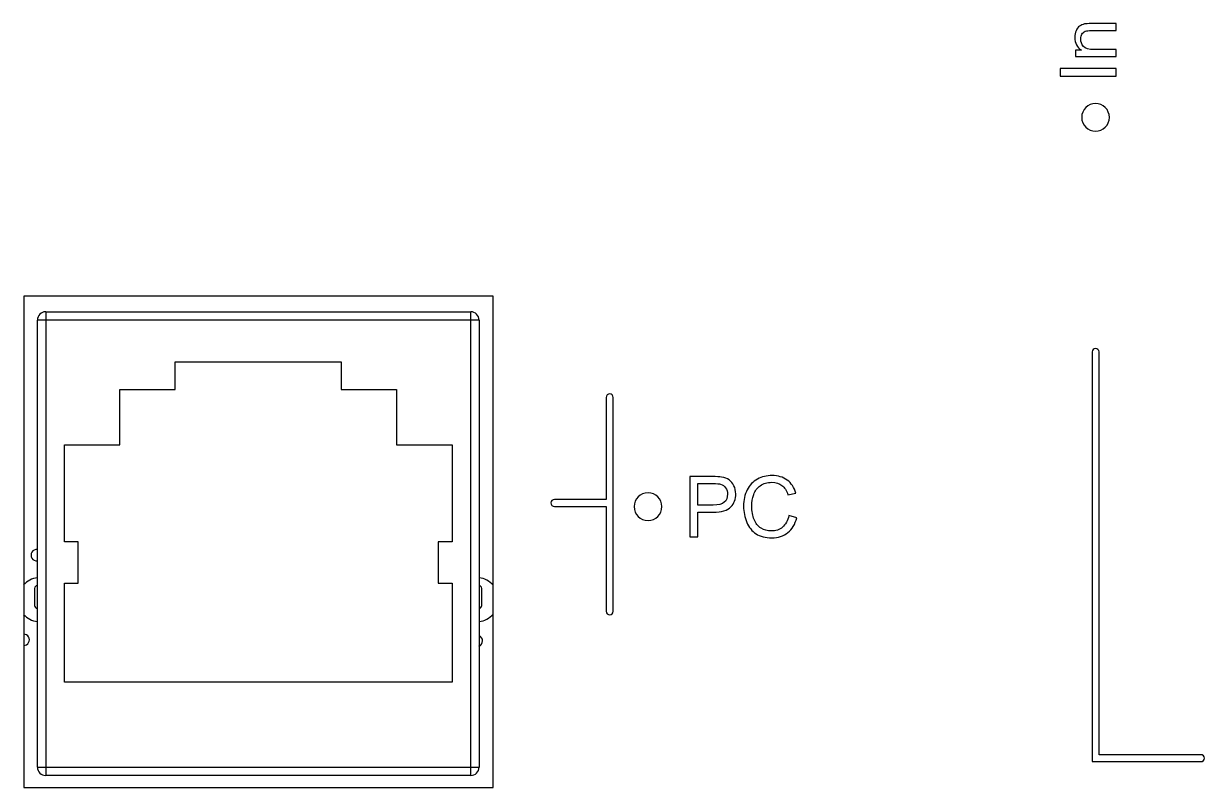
# Model space of a CAD drawing. Header units: millimetres. Extents: x 4086 to 8318, y 123 to 1549.
# Drawn here: x 7034.27 to 7076.91, y 1028.17 to 1055.77 of the extents above; entities that cross this region are included whole.
import ezdxf

# ---------------------------------------------------------------- set-up
doc = ezdxf.new("R2010")
doc.units = ezdxf.units.MM
doc.layers.add('20_ALL_FEATURES', color=7, linetype='Continuous')
doc.layers.add('layer 3', color=7, linetype='Continuous')

msp = doc.modelspace()

# ---------------------------------------------------------------- linework, layer by layer
at = {"layer": '20_ALL_FEATURES', "color": 7, "linetype": 'Continuous'}
for p, q in [((7034.273, 1045.922), (7034.273, 1028.172)), ((7051.223, 1045.922), (7034.273, 1045.922)), ((7051.223, 1028.172), (7051.223, 1045.922)), ((7035.066, 1045.353), (7035.066, 1028.603)), ((7035.066, 1045.353), (7050.416, 1045.353)), ((7050.416, 1028.603), (7050.416, 1045.353)), ((7034.766, 1028.903), (7034.766, 1045.053)), ((7050.716, 1045.053), (7034.766, 1045.053)), ((7050.716, 1045.053), (7050.716, 1028.903)), ((7039.741, 1042.549), (7039.741, 1043.549)), ((7039.741, 1043.549), (7045.741, 1043.549)), ((7045.741, 1043.549), (7045.741, 1042.549)), ((7037.741, 1040.549), (7037.741, 1042.549)), ((7037.741, 1042.549), (7039.741, 1042.549)), ((7045.741, 1042.549), (7047.741, 1042.549)), ((7047.741, 1042.549), (7047.741, 1040.549)), ((7035.741, 1037.049), (7035.741, 1040.549)), ((7035.741, 1040.549), (7037.741, 1040.549)), ((7047.741, 1040.549), (7049.741, 1040.549)), ((7049.741, 1040.549), (7049.741, 1037.049)), ((7036.241, 1037.049), (7035.741, 1037.049)), ((7036.241, 1035.549), (7036.241, 1037.049)), ((7049.241, 1037.049), (7049.241, 1035.549)), ((7049.741, 1037.049), (7049.241, 1037.049)), ((7034.666, 1035.363), (7034.666, 1034.744)), ((7035.741, 1031.978), (7035.741, 1035.549)), ((7035.741, 1035.549), (7036.241, 1035.549)), ((7049.241, 1035.549), (7049.741, 1035.549)), ((7049.741, 1035.549), (7049.741, 1031.978)), ((7050.816, 1034.744), (7050.816, 1035.363)), ((7049.741, 1031.978), (7035.741, 1031.978)), ((7034.766, 1028.903), (7050.716, 1028.903)), ((7050.416, 1028.603), (7035.066, 1028.603)), ((7034.273, 1028.172), (7051.223, 1028.172))]:
    msp.add_line(p, q, dxfattribs=at)
for centre, radius, start, end in [((7035.066, 1045.053), 0.3, 90, 180), ((7050.416, 1045.053), 0.3, 0, 90), ((7034.741, 1036.562), 0.203, 82.9329, 277.0671), ((7034.866, 1034.953), 0.8, 97.1808, 138.1185), ((7050.616, 1034.953), 0.8, 40.474, 82.8192), ((7034.766, 1035.363), 0.1, 90, 180), ((7050.716, 1035.363), 0.1, 0, 90), ((7034.766, 1034.744), 0.1, 180, 270), ((7050.716, 1034.744), 0.1, 270, 0), ((7034.866, 1034.953), 0.8, 221.8397, 262.8192), ((7050.616, 1034.953), 0.8, 277.1808, 319.5254), ((7034.276, 1033.505), 0.203, 269.079, 90.9179), ((7050.641, 1033.462), 0.203, 291.2145, 68.3402), ((7035.066, 1028.903), 0.3, 180, 270), ((7050.416, 1028.903), 0.3, 270, 0)]:
    msp.add_arc(centre, radius, start, end, dxfattribs=at)
at = {"layer": 'layer 3'}
for points, knots in [([(7073.725, 1054.577), (7073.725, 1054.577), (7072.261, 1054.577), (7072.261, 1054.577), (7072.261, 1054.577), (7072.261, 1054.577), (7072.261, 1054.8), (7072.261, 1054.8), (7072.261, 1054.8), (7072.261, 1054.8), (7072.469, 1054.8), (7072.469, 1054.8), (7072.469, 1054.8), (7072.309, 1054.907), (7072.23, 1055.063), (7072.23, 1055.265), (7072.23, 1055.265), (7072.23, 1055.354), (7072.246, 1055.435), (7072.277, 1055.509), (7072.277, 1055.509), (7072.309, 1055.582), (7072.351, 1055.638), (7072.402, 1055.675), (7072.402, 1055.675), (7072.453, 1055.711), (7072.514, 1055.737), (7072.585, 1055.752), (7072.585, 1055.752), (7072.631, 1055.761), (7072.711, 1055.765), (7072.826, 1055.765), (7072.826, 1055.765), (7072.826, 1055.765), (7073.725, 1055.765), (7073.725, 1055.765), (7073.725, 1055.765), (7073.725, 1055.765), (7073.725, 1055.517), (7073.725, 1055.517), (7073.725, 1055.517), (7073.725, 1055.517), (7072.835, 1055.517), (7072.835, 1055.517), (7072.835, 1055.517), (7072.734, 1055.517), (7072.659, 1055.508), (7072.609, 1055.488), (7072.609, 1055.488), (7072.559, 1055.469), (7072.519, 1055.435), (7072.489, 1055.386), (7072.489, 1055.386), (7072.459, 1055.337), (7072.444, 1055.279), (7072.444, 1055.213), (7072.444, 1055.213), (7072.444, 1055.108), (7072.477, 1055.017), (7072.545, 1054.94), (7072.545, 1054.94), (7072.612, 1054.864), (7072.739, 1054.826), (7072.926, 1054.826), (7072.926, 1054.826), (7072.926, 1054.826), (7073.725, 1054.826), (7073.725, 1054.826), (7073.725, 1054.826), (7073.725, 1054.826), (7073.725, 1054.577), (7073.725, 1054.577)], [0, 0, 0, 0, 0.052632, 0.052632, 0.052632, 0.052632, 0.105263, 0.105263, 0.105263, 0.105263, 0.157895, 0.157895, 0.157895, 0.157895, 0.210526, 0.210526, 0.210526, 0.210526, 0.263158, 0.263158, 0.263158, 0.263158, 0.315789, 0.315789, 0.315789, 0.315789, 0.368421, 0.368421, 0.368421, 0.368421, 0.421053, 0.421053, 0.421053, 0.421053, 0.473684, 0.473684, 0.473684, 0.473684, 0.526316, 0.526316, 0.526316, 0.526316, 0.578947, 0.578947, 0.578947, 0.578947, 0.631579, 0.631579, 0.631579, 0.631579, 0.684211, 0.684211, 0.684211, 0.684211, 0.736842, 0.736842, 0.736842, 0.736842, 0.789474, 0.789474, 0.789474, 0.789474, 0.842105, 0.842105, 0.842105, 0.842105, 0.894737, 0.894737, 0.894737, 0.894737, 1, 1, 1, 1]), ([(7073.725, 1053.869), (7073.725, 1053.869), (7071.705, 1053.869), (7071.705, 1053.869), (7071.705, 1053.869), (7071.705, 1053.869), (7071.705, 1054.138), (7071.705, 1054.138), (7071.705, 1054.138), (7071.705, 1054.138), (7073.725, 1054.138), (7073.725, 1054.138), (7073.725, 1054.138), (7073.725, 1054.138), (7073.725, 1053.869), (7073.725, 1053.869)], [0, 0, 0, 0, 0.2, 0.2, 0.2, 0.2, 0.4, 0.4, 0.4, 0.4, 0.6, 0.6, 0.6, 0.6, 1, 1, 1, 1]), ([(7076.785, 1029.103), (7076.785, 1029.103), (7072.854, 1029.103), (7072.854, 1029.103), (7072.854, 1029.103), (7072.854, 1029.103), (7072.854, 1043.906), (7072.854, 1043.906), (7072.854, 1043.906), (7072.854, 1043.975), (7072.91, 1044.031), (7072.979, 1044.031), (7072.979, 1044.031), (7073.048, 1044.031), (7073.104, 1043.975), (7073.104, 1043.906), (7073.104, 1043.906), (7073.104, 1043.906), (7073.104, 1029.353), (7073.104, 1029.353), (7073.104, 1029.353), (7073.104, 1029.353), (7076.785, 1029.353), (7076.785, 1029.353), (7076.785, 1029.353), (7076.854, 1029.353), (7076.91, 1029.297), (7076.91, 1029.228), (7076.91, 1029.228), (7076.91, 1029.159), (7076.854, 1029.103), (7076.785, 1029.103)], [0, 0, 0, 0, 0.111111, 0.111111, 0.111111, 0.111111, 0.222222, 0.222222, 0.222222, 0.222222, 0.333333, 0.333333, 0.333333, 0.333333, 0.444444, 0.444444, 0.444444, 0.444444, 0.555556, 0.555556, 0.555556, 0.555556, 0.666667, 0.666667, 0.666667, 0.666667, 0.777778, 0.777778, 0.777778, 0.777778, 1, 1, 1, 1]), ([(7055.311, 1034.533), (7055.311, 1037.796), (7055.311, 1036.691), (7055.311, 1038.322), (7055.311, 1038.322), (7055.311, 1038.322), (7053.436, 1038.322), (7053.436, 1038.322), (7053.436, 1038.322), (7053.367, 1038.322), (7053.311, 1038.378), (7053.311, 1038.447), (7053.311, 1038.447), (7053.311, 1038.516), (7053.367, 1038.572), (7053.436, 1038.572), (7053.436, 1038.572), (7053.436, 1038.572), (7055.311, 1038.572), (7055.311, 1038.572), (7055.311, 1038.572), (7055.311, 1041.836), (7055.311, 1040.63), (7055.311, 1042.262), (7055.311, 1042.262), (7055.311, 1042.331), (7055.367, 1042.387), (7055.436, 1042.387), (7055.436, 1042.387), (7055.505, 1042.387), (7055.561, 1042.331), (7055.561, 1042.262), (7055.561, 1042.262), (7055.561, 1035.652), (7055.561, 1037.838), (7055.561, 1034.533), (7055.561, 1034.533), (7055.561, 1034.464), (7055.505, 1034.408), (7055.436, 1034.408), (7055.436, 1034.408), (7055.367, 1034.408), (7055.311, 1034.464), (7055.311, 1034.533)], [0, 0, 0, 0, 0.083333, 0.083333, 0.083333, 0.083333, 0.166667, 0.166667, 0.166667, 0.166667, 0.25, 0.25, 0.25, 0.25, 0.333333, 0.333333, 0.333333, 0.333333, 0.416667, 0.416667, 0.416667, 0.416667, 0.5, 0.5, 0.5, 0.5, 0.583333, 0.583333, 0.583333, 0.583333, 0.666667, 0.666667, 0.666667, 0.666667, 0.75, 0.75, 0.75, 0.75, 0.833333, 0.833333, 0.833333, 0.833333, 1, 1, 1, 1]), ([(7058.323, 1037.225), (7058.323, 1037.225), (7058.323, 1039.402), (7058.323, 1039.402), (7058.323, 1039.402), (7058.323, 1039.402), (7059.145, 1039.402), (7059.145, 1039.402), (7059.145, 1039.402), (7059.29, 1039.402), (7059.4, 1039.395), (7059.477, 1039.382), (7059.477, 1039.382), (7059.584, 1039.364), (7059.673, 1039.33), (7059.746, 1039.28), (7059.746, 1039.28), (7059.818, 1039.23), (7059.877, 1039.16), (7059.921, 1039.07), (7059.921, 1039.07), (7059.965, 1038.981), (7059.987, 1038.882), (7059.987, 1038.774), (7059.987, 1038.774), (7059.987, 1038.589), (7059.928, 1038.433), (7059.81, 1038.305), (7059.81, 1038.305), (7059.692, 1038.177), (7059.479, 1038.113), (7059.171, 1038.113), (7059.171, 1038.113), (7059.171, 1038.113), (7058.612, 1038.113), (7058.612, 1038.113), (7058.612, 1038.113), (7058.612, 1038.113), (7058.612, 1037.225), (7058.612, 1037.225), (7058.612, 1037.225), (7058.612, 1037.225), (7058.323, 1037.225), (7058.323, 1037.225)], [0, 0, 0, 0, 0.083333, 0.083333, 0.083333, 0.083333, 0.166667, 0.166667, 0.166667, 0.166667, 0.25, 0.25, 0.25, 0.25, 0.333333, 0.333333, 0.333333, 0.333333, 0.416667, 0.416667, 0.416667, 0.416667, 0.5, 0.5, 0.5, 0.5, 0.583333, 0.583333, 0.583333, 0.583333, 0.666667, 0.666667, 0.666667, 0.666667, 0.75, 0.75, 0.75, 0.75, 0.833333, 0.833333, 0.833333, 0.833333, 1, 1, 1, 1]), ([(7058.612, 1038.368), (7058.612, 1038.368), (7059.175, 1038.368), (7059.175, 1038.368), (7059.175, 1038.368), (7059.361, 1038.368), (7059.493, 1038.403), (7059.572, 1038.472), (7059.572, 1038.472), (7059.65, 1038.542), (7059.689, 1038.639), (7059.689, 1038.765), (7059.689, 1038.765), (7059.689, 1038.856), (7059.666, 1038.934), (7059.62, 1038.999), (7059.62, 1038.999), (7059.574, 1039.064), (7059.513, 1039.107), (7059.438, 1039.128), (7059.438, 1039.128), (7059.389, 1039.14), (7059.299, 1039.147), (7059.169, 1039.147), (7059.169, 1039.147), (7059.169, 1039.147), (7058.612, 1039.147), (7058.612, 1039.147), (7058.612, 1039.147), (7058.612, 1039.147), (7058.612, 1038.368), (7058.612, 1038.368)], [0, 0, 0, 0, 0.111111, 0.111111, 0.111111, 0.111111, 0.222222, 0.222222, 0.222222, 0.222222, 0.333333, 0.333333, 0.333333, 0.333333, 0.444444, 0.444444, 0.444444, 0.444444, 0.555556, 0.555556, 0.555556, 0.555556, 0.666667, 0.666667, 0.666667, 0.666667, 0.777778, 0.777778, 0.777778, 0.777778, 1, 1, 1, 1]), ([(7061.902, 1037.989), (7061.902, 1037.989), (7062.191, 1037.916), (7062.191, 1037.916), (7062.191, 1037.916), (7062.131, 1037.679), (7062.022, 1037.499), (7061.866, 1037.375), (7061.866, 1037.375), (7061.709, 1037.251), (7061.518, 1037.189), (7061.291, 1037.189), (7061.291, 1037.189), (7061.057, 1037.189), (7060.866, 1037.236), (7060.719, 1037.332), (7060.719, 1037.332), (7060.572, 1037.428), (7060.461, 1037.566), (7060.385, 1037.747), (7060.385, 1037.747), (7060.308, 1037.928), (7060.269, 1038.122), (7060.269, 1038.33), (7060.269, 1038.33), (7060.269, 1038.557), (7060.313, 1038.754), (7060.399, 1038.923), (7060.399, 1038.923), (7060.486, 1039.092), (7060.609, 1039.22), (7060.769, 1039.308), (7060.769, 1039.308), (7060.928, 1039.395), (7061.104, 1039.439), (7061.296, 1039.439), (7061.296, 1039.439), (7061.513, 1039.439), (7061.696, 1039.384), (7061.844, 1039.273), (7061.844, 1039.273), (7061.993, 1039.162), (7062.096, 1039.006), (7062.155, 1038.805), (7062.155, 1038.805), (7062.155, 1038.805), (7061.872, 1038.738), (7061.872, 1038.738), (7061.872, 1038.738), (7061.822, 1038.897), (7061.748, 1039.012), (7061.652, 1039.084), (7061.652, 1039.084), (7061.557, 1039.157), (7061.436, 1039.193), (7061.291, 1039.193), (7061.291, 1039.193), (7061.124, 1039.193), (7060.984, 1039.152), (7060.872, 1039.072), (7060.872, 1039.072), (7060.76, 1038.992), (7060.681, 1038.884), (7060.636, 1038.75), (7060.636, 1038.75), (7060.59, 1038.614), (7060.567, 1038.475), (7060.567, 1038.332), (7060.567, 1038.332), (7060.567, 1038.147), (7060.594, 1037.985), (7060.648, 1037.847), (7060.648, 1037.847), (7060.702, 1037.709), (7060.785, 1037.606), (7060.899, 1037.537), (7060.899, 1037.537), (7061.012, 1037.469), (7061.135, 1037.435), (7061.267, 1037.435), (7061.267, 1037.435), (7061.428, 1037.435), (7061.564, 1037.482), (7061.676, 1037.574), (7061.676, 1037.574), (7061.787, 1037.668), (7061.863, 1037.806), (7061.902, 1037.989)], [0, 0, 0, 0, 0.043478, 0.043478, 0.043478, 0.043478, 0.086957, 0.086957, 0.086957, 0.086957, 0.130435, 0.130435, 0.130435, 0.130435, 0.173913, 0.173913, 0.173913, 0.173913, 0.217391, 0.217391, 0.217391, 0.217391, 0.26087, 0.26087, 0.26087, 0.26087, 0.304348, 0.304348, 0.304348, 0.304348, 0.347826, 0.347826, 0.347826, 0.347826, 0.391304, 0.391304, 0.391304, 0.391304, 0.434783, 0.434783, 0.434783, 0.434783, 0.478261, 0.478261, 0.478261, 0.478261, 0.521739, 0.521739, 0.521739, 0.521739, 0.565217, 0.565217, 0.565217, 0.565217, 0.608696, 0.608696, 0.608696, 0.608696, 0.652174, 0.652174, 0.652174, 0.652174, 0.695652, 0.695652, 0.695652, 0.695652, 0.73913, 0.73913, 0.73913, 0.73913, 0.782609, 0.782609, 0.782609, 0.782609, 0.826087, 0.826087, 0.826087, 0.826087, 0.869565, 0.869565, 0.869565, 0.869565, 0.913043, 0.913043, 0.913043, 0.913043, 1, 1, 1, 1])]:
    msp.add_open_spline(points, degree=3, knots=knots, dxfattribs=at)
at = {"layer": 'layer 3', "color": 142}
for points in [[(7072.979, 1051.877), (7072.703, 1051.877), (7072.479, 1052.101), (7072.479, 1052.377), (7072.479, 1052.377), (7072.479, 1052.653), (7072.703, 1052.877), (7072.979, 1052.877), (7072.979, 1052.877), (7073.255, 1052.877), (7073.479, 1052.653), (7073.479, 1052.377), (7073.479, 1052.377), (7073.479, 1052.101), (7073.255, 1051.877), (7072.979, 1051.877)], [(7056.819, 1038.814), (7057.095, 1038.814), (7057.319, 1038.59), (7057.319, 1038.314), (7057.319, 1038.314), (7057.319, 1038.038), (7057.095, 1037.814), (7056.819, 1037.814), (7056.819, 1037.814), (7056.542, 1037.814), (7056.319, 1038.038), (7056.319, 1038.314), (7056.319, 1038.314), (7056.319, 1038.59), (7056.542, 1038.814), (7056.819, 1038.814)]]:
    msp.add_open_spline(points, degree=3, knots=[0, 0, 0, 0, 0.2, 0.2, 0.2, 0.2, 0.4, 0.4, 0.4, 0.4, 0.6, 0.6, 0.6, 0.6, 1, 1, 1, 1], dxfattribs=at)

doc.saveas('drawing.dxf')
